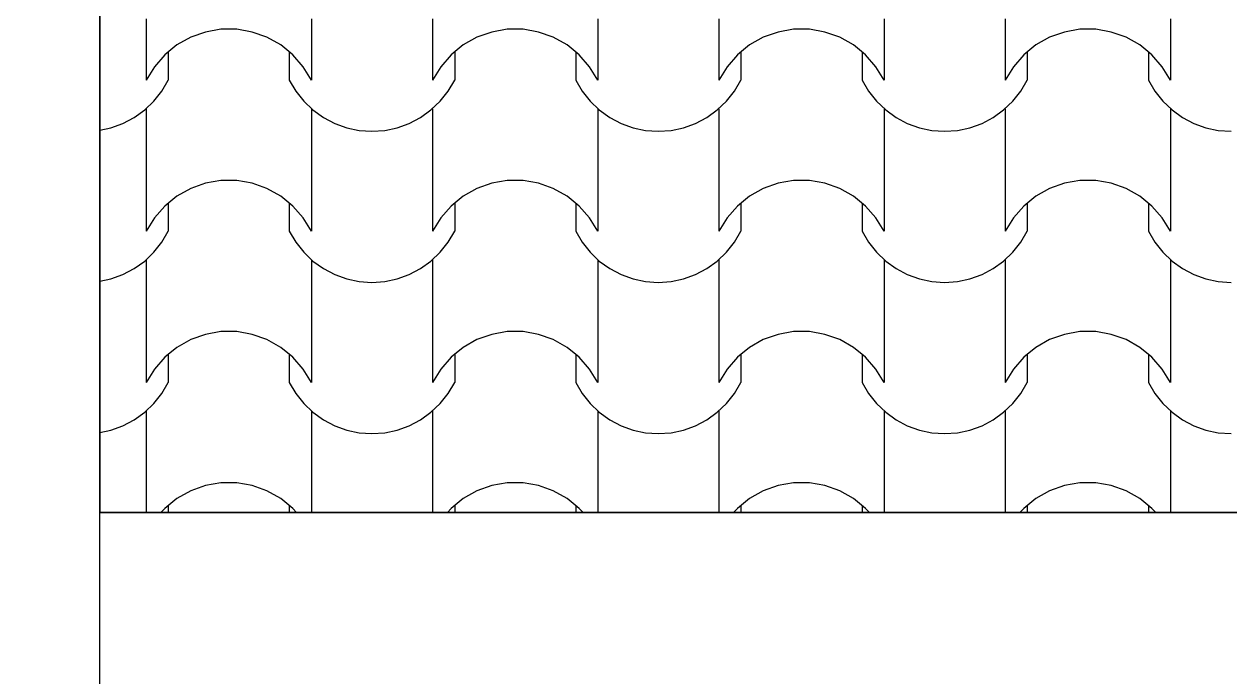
# Model space of a CAD drawing. Header units: millimetres. Extents: x 318905 to 439572, y -5133 to 105868.
# Drawn here: x 353974 to 355171, y 5661 to 6309 of the extents above; entities that cross this region are included whole.
import ezdxf

# ---------------------------------------------------------------- set-up
doc = ezdxf.new("R2010")
doc.units = ezdxf.units.MM
doc.header["$MEASUREMENT"] = 0
doc.linetypes.add('AStair_dashed', pattern=[1800, 800, -1000])
for name, color, linetype, lineweight in [('0_Stylo_No__98', 154, 'Continuous', 0), ('2D -  Dessin général_Stylo_No__1', 7, 'Continuous', 5), ('OMBRES_Stylo_No__1', 7, 'Continuous', 5)]:
    doc.layers.add(name, color=color, linetype=linetype, lineweight=lineweight)
doc.layers.add('2D -  Dessin général_Stylo_No__81', color=7, linetype='Continuous', lineweight=13, true_color=0x6a6a6a)
doc.layers.add('OMBRES_Stylo_No__82', color=7, linetype='Continuous', lineweight=13, true_color=0xaaaaaa)
doc.styles.add('STYLE_GENERE_3', font='')
doc.styles.get('STYLE_GENERE_3').set_extended_font_data('Arial')
doc.dimstyles.new('STYLE_GENERE__1', dxfattribs={"dimtxt": 200, "dimasz": 142.5, "dimexe": 0.18, "dimexo": 500, "dimgap": 0.09, "dimtad": 0, "dimtih": 1, "dimtoh": 1, "dimlfac": 0.001, "dimzin": 0, "dimdsep": 46, "dimtxsty": 'STYLE_GENERE_3', "dimblk": 'ARROWHEAD_6', "dimblk1": 'ARROWHEAD_6', "dimblk2": 'ARROWHEAD_6', "dimcen": 0.09, "dimclrd": 154, "dimclre": 154, "dimclrt": 154, "dimazin": 0, "dimtfac": 1, "dimtdec": 4, "dimtmove": 0, "dimatfit": 3, "dimfxl": 0, "dimtolj": 1, "dimtzin": 0, "dimarcsym": 0})

# ---------------------------------------------------------------- blocks, each defined once
blk = doc.blocks.new('*X105')
at = {"layer": 'OMBRES_Stylo_No__82', "linetype": 'Continuous'}
for p, q in [((354095.5, 6314.1), (354095.5, 6253.1)), ((354259.7, 6314.1), (354259.7, 6253.1)), ((354380, 6314.1), (354380, 6253.1)), ((354544.2, 6314.1), (354544.2, 6253.1)), ((354664.4, 6314.1), (354664.4, 6253.1)), ((354828.7, 6314.1), (354828.7, 6253.1)), ((354948.9, 6314.1), (354948.9, 6253.1)), ((355113.2, 6314.1), (355113.2, 6253.1)), ((354154.4, 6301), (354139.7, 6295.8)), ((354169.8, 6303.7), (354154.4, 6301)), ((354177.6, 6303.7), (354169.8, 6303.7)), ((354185.4, 6303.7), (354177.6, 6303.7)), ((354200.8, 6301), (354185.4, 6303.7)), ((354215.5, 6295.8), (354200.8, 6301)), ((354438.9, 6301), (354424.1, 6295.8)), ((354454.3, 6303.7), (354438.9, 6301)), ((354462.1, 6303.7), (354454.3, 6303.7)), ((354469.9, 6303.7), (354462.1, 6303.7)), ((354485.3, 6301), (354469.9, 6303.7)), ((354500, 6295.8), (354485.3, 6301)), ((354723.3, 6301), (354708.6, 6295.8)), ((354738.7, 6303.7), (354723.3, 6301)), ((354746.6, 6303.7), (354738.7, 6303.7)), ((354754.4, 6303.7), (354746.6, 6303.7)), ((354769.8, 6301), (354754.4, 6303.7)), ((354784.5, 6295.8), (354769.8, 6301)), ((355007.8, 6301), (354993.1, 6295.8)), ((355023.2, 6303.7), (355007.8, 6301)), ((355031, 6303.7), (355023.2, 6303.7)), ((355038.9, 6303.7), (355031, 6303.7)), ((355054.3, 6301), (355038.9, 6303.7)), ((355069, 6295.8), (355054.3, 6301)), ((354126, 6288.1), (354113.9, 6278.3)), ((354139.7, 6295.8), (354126, 6288.1)), ((354229.2, 6288.1), (354215.5, 6295.8)), ((354241.3, 6278.3), (354229.2, 6288.1)), ((354410.5, 6288.1), (354398.4, 6278.3)), ((354424.1, 6295.8), (354410.5, 6288.1)), ((354513.7, 6288.1), (354500, 6295.8)), ((354525.8, 6278.3), (354513.7, 6288.1)), ((354695, 6288.1), (354682.9, 6278.3)), ((354708.6, 6295.8), (354695, 6288.1)), ((354798.1, 6288.1), (354784.5, 6295.8)), ((354810.3, 6278.3), (354798.1, 6288.1)), ((354979.5, 6288.1), (354967.3, 6278.3)), ((354993.1, 6295.8), (354979.5, 6288.1)), ((355082.6, 6288.1), (355069, 6295.8)), ((355094.7, 6278.3), (355082.6, 6288.1)), ((354113.9, 6278.3), (354103.6, 6266.5)), ((354117.5, 6281.2), (354117.5, 6253.1)), ((354237.7, 6281.2), (354237.7, 6253.1)), ((354251.6, 6266.5), (354241.3, 6278.3)), ((354398.4, 6278.3), (354388.1, 6266.5)), ((354402, 6281.2), (354402, 6253.1)), ((354522.2, 6281.2), (354522.2, 6253.1)), ((354536.1, 6266.5), (354525.8, 6278.3)), ((354682.9, 6278.3), (354672.6, 6266.5)), ((354686.4, 6281.2), (354686.4, 6253.1)), ((354806.7, 6281.2), (354806.7, 6253.1)), ((354820.5, 6266.5), (354810.3, 6278.3)), ((354967.3, 6278.3), (354957.1, 6266.5)), ((354970.9, 6281.2), (354970.9, 6253.1)), ((355091.2, 6281.2), (355091.2, 6253.1)), ((355105, 6266.5), (355094.7, 6278.3)), ((354103.6, 6266.5), (354095.5, 6253.1)), ((354259.7, 6253.1), (354251.6, 6266.5)), ((354388.1, 6266.5), (354380, 6253.1)), ((354544.2, 6253.1), (354536.1, 6266.5)), ((354672.6, 6266.5), (354664.4, 6253.1)), ((354828.7, 6253.1), (354820.5, 6266.5)), ((354957.1, 6266.5), (354948.9, 6253.1)), ((355113.2, 6253.1), (355105, 6266.5)), ((354111, 6242.2), (354117.5, 6253.1)), ((354237.7, 6253.1), (354244.2, 6242.2)), ((354395.5, 6242.2), (354402, 6253.1)), ((354522.2, 6253.1), (354528.6, 6242.2)), ((354680, 6242.2), (354686.4, 6253.1)), ((354806.7, 6253.1), (354813.1, 6242.2)), ((354964.5, 6242.2), (354970.9, 6253.1)), ((355091.2, 6253.1), (355097.6, 6242.2)), ((354103.2, 6232.2), (354111, 6242.2)), ((354244.2, 6242.2), (354252, 6232.2)), ((354387.6, 6232.2), (354395.5, 6242.2)), ((354528.6, 6242.2), (354536.5, 6232.2)), ((354672.1, 6232.2), (354680, 6242.2)), ((354813.1, 6242.2), (354821, 6232.2)), ((354956.6, 6232.2), (354964.5, 6242.2)), ((355097.6, 6242.2), (355105.5, 6232.2)), ((354094, 6223.5), (354103.2, 6232.2)), ((354095.5, 6224.7), (354095.5, 6163.8)), ((354252, 6232.2), (354261.2, 6223.5)), ((354259.7, 6224.7), (354259.7, 6163.8)), ((354378.4, 6223.5), (354387.6, 6232.2)), ((354380, 6224.7), (354380, 6163.8)), ((354536.5, 6232.2), (354545.7, 6223.5)), ((354544.2, 6224.7), (354544.2, 6163.8)), ((354662.9, 6223.5), (354672.1, 6232.2)), ((354664.4, 6224.7), (354664.4, 6163.8)), ((354821, 6232.2), (354830.2, 6223.5)), ((354828.7, 6224.7), (354828.7, 6163.8)), ((354947.4, 6223.5), (354956.6, 6232.2)), ((354948.9, 6224.7), (354948.9, 6163.8)), ((355105.5, 6232.2), (355114.7, 6223.5)), ((355113.2, 6224.7), (355113.2, 6163.8)), ((354072.4, 6210.1), (354083.7, 6216)), ((354083.7, 6216), (354094, 6223.5)), ((354261.2, 6223.5), (354271.5, 6216)), ((354271.5, 6216), (354282.8, 6210.1)), ((354356.9, 6210.1), (354368.1, 6216)), ((354368.1, 6216), (354378.4, 6223.5)), ((354545.7, 6223.5), (354556, 6216)), ((354556, 6216), (354567.3, 6210.1)), ((354641.4, 6210.1), (354652.6, 6216)), ((354652.6, 6216), (354662.9, 6223.5)), ((354830.2, 6223.5), (354840.5, 6216)), ((354840.5, 6216), (354851.7, 6210.1)), ((354925.9, 6210.1), (354937.1, 6216)), ((354937.1, 6216), (354947.4, 6223.5)), ((355114.7, 6223.5), (355125, 6216)), ((355125, 6216), (355136.2, 6210.1)), ((354049.4, 6203.5), (354060.5, 6205.8)), ((354060.5, 6205.8), (354072.4, 6210.1)), ((354282.8, 6210.1), (354294.7, 6205.8)), ((354294.7, 6205.8), (354307.2, 6203.2)), ((354307.2, 6203.2), (354319.8, 6202.3)), ((354319.8, 6202.3), (354332.5, 6203.2)), ((354332.5, 6203.2), (354344.9, 6205.8)), ((354344.9, 6205.8), (354356.9, 6210.1)), ((354567.3, 6210.1), (354579.2, 6205.8)), ((354579.2, 6205.8), (354591.6, 6203.2)), ((354591.6, 6203.2), (354604.3, 6202.3)), ((354604.3, 6202.3), (354617, 6203.2)), ((354617, 6203.2), (354629.4, 6205.8)), ((354629.4, 6205.8), (354641.4, 6210.1)), ((354851.7, 6210.1), (354863.7, 6205.8)), ((354863.7, 6205.8), (354876.1, 6203.2)), ((354876.1, 6203.2), (354888.8, 6202.3)), ((354888.8, 6202.3), (354901.5, 6203.2)), ((354901.5, 6203.2), (354913.9, 6205.8)), ((354913.9, 6205.8), (354925.9, 6210.1)), ((355136.2, 6210.1), (355148.2, 6205.8)), ((355148.2, 6205.8), (355160.6, 6203.2)), ((355160.6, 6203.2), (355173.3, 6202.3)), ((354095.5, 6163.8), (354095.5, 6102.8)), ((354169.8, 6153.3), (354154.4, 6150.7)), ((354177.6, 6153.3), (354169.8, 6153.3)), ((354185.4, 6153.3), (354177.6, 6153.3)), ((354200.8, 6150.7), (354185.4, 6153.3)), ((354259.7, 6163.8), (354259.7, 6102.8)), ((354380, 6163.8), (354380, 6102.8)), ((354454.3, 6153.3), (354438.9, 6150.7)), ((354462.1, 6153.3), (354454.3, 6153.3)), ((354469.9, 6153.3), (354462.1, 6153.3)), ((354485.3, 6150.7), (354469.9, 6153.3)), ((354544.2, 6163.8), (354544.2, 6102.8)), ((354664.4, 6163.8), (354664.4, 6102.8)), ((354738.7, 6153.3), (354723.3, 6150.7)), ((354746.6, 6153.3), (354738.7, 6153.3)), ((354754.4, 6153.3), (354746.6, 6153.3)), ((354769.8, 6150.7), (354754.4, 6153.3)), ((354828.7, 6163.8), (354828.7, 6102.8)), ((354948.9, 6163.8), (354948.9, 6102.8)), ((355023.2, 6153.3), (355007.8, 6150.7)), ((355031, 6153.3), (355023.2, 6153.3)), ((355038.9, 6153.3), (355031, 6153.3)), ((355054.3, 6150.7), (355038.9, 6153.3)), ((355113.2, 6163.8), (355113.2, 6102.8)), ((354139.7, 6145.4), (354126, 6137.8)), ((354154.4, 6150.7), (354139.7, 6145.4)), ((354215.5, 6145.4), (354200.8, 6150.7)), ((354229.2, 6137.8), (354215.5, 6145.4)), ((354424.1, 6145.4), (354410.5, 6137.8)), ((354438.9, 6150.7), (354424.1, 6145.4)), ((354500, 6145.4), (354485.3, 6150.7)), ((354513.7, 6137.8), (354500, 6145.4)), ((354708.6, 6145.4), (354695, 6137.8)), ((354723.3, 6150.7), (354708.6, 6145.4)), ((354784.5, 6145.4), (354769.8, 6150.7)), ((354798.1, 6137.8), (354784.5, 6145.4)), ((354993.1, 6145.4), (354979.5, 6137.8)), ((355007.8, 6150.7), (354993.1, 6145.4)), ((355069, 6145.4), (355054.3, 6150.7)), ((355082.6, 6137.8), (355069, 6145.4)), ((354126, 6137.8), (354113.9, 6127.9)), ((354117.5, 6130.8), (354117.5, 6102.8)), ((354241.3, 6127.9), (354229.2, 6137.8)), ((354237.7, 6130.8), (354237.7, 6102.8)), ((354410.5, 6137.8), (354398.4, 6127.9)), ((354402, 6130.8), (354402, 6102.8)), ((354525.8, 6127.9), (354513.7, 6137.8)), ((354522.2, 6130.8), (354522.2, 6102.8)), ((354695, 6137.8), (354682.9, 6127.9)), ((354686.4, 6130.8), (354686.4, 6102.8)), ((354810.3, 6127.9), (354798.1, 6137.8)), ((354806.7, 6130.8), (354806.7, 6102.8)), ((354979.5, 6137.8), (354967.3, 6127.9)), ((354970.9, 6130.8), (354970.9, 6102.8)), ((355094.7, 6127.9), (355082.6, 6137.8)), ((355091.2, 6130.8), (355091.2, 6102.8)), ((354113.9, 6127.9), (354103.6, 6116.2)), ((354251.6, 6116.2), (354241.3, 6127.9)), ((354398.4, 6127.9), (354388.1, 6116.2)), ((354536.1, 6116.2), (354525.8, 6127.9)), ((354682.9, 6127.9), (354672.6, 6116.2)), ((354820.5, 6116.2), (354810.3, 6127.9)), ((354967.3, 6127.9), (354957.1, 6116.2)), ((355105, 6116.2), (355094.7, 6127.9)), ((354103.6, 6116.2), (354095.5, 6102.8)), ((354259.7, 6102.8), (354251.6, 6116.2)), ((354388.1, 6116.2), (354380, 6102.8)), ((354544.2, 6102.8), (354536.1, 6116.2)), ((354672.6, 6116.2), (354664.4, 6102.8)), ((354828.7, 6102.8), (354820.5, 6116.2)), ((354957.1, 6116.2), (354948.9, 6102.8)), ((355113.2, 6102.8), (355105, 6116.2)), ((354111, 6091.9), (354117.5, 6102.8)), ((354237.7, 6102.8), (354244.2, 6091.9)), ((354395.5, 6091.9), (354402, 6102.8)), ((354522.2, 6102.8), (354528.6, 6091.9)), ((354680, 6091.9), (354686.4, 6102.8)), ((354806.7, 6102.8), (354813.1, 6091.9)), ((354964.5, 6091.9), (354970.9, 6102.8)), ((355091.2, 6102.8), (355097.6, 6091.9)), ((354094, 6073.1), (354103.2, 6081.9)), ((354103.2, 6081.9), (354111, 6091.9)), ((354244.2, 6091.9), (354252, 6081.9)), ((354252, 6081.9), (354261.2, 6073.1)), ((354378.4, 6073.1), (354387.6, 6081.9)), ((354387.6, 6081.9), (354395.5, 6091.9)), ((354528.6, 6091.9), (354536.5, 6081.9)), ((354536.5, 6081.9), (354545.7, 6073.1)), ((354662.9, 6073.1), (354672.1, 6081.9)), ((354672.1, 6081.9), (354680, 6091.9)), ((354813.1, 6091.9), (354821, 6081.9)), ((354821, 6081.9), (354830.2, 6073.1)), ((354947.4, 6073.1), (354956.6, 6081.9)), ((354956.6, 6081.9), (354964.5, 6091.9)), ((355097.6, 6091.9), (355105.5, 6081.9)), ((355105.5, 6081.9), (355114.7, 6073.1)), ((354083.7, 6065.7), (354094, 6073.1)), ((354095.5, 6074.4), (354095.5, 6013.4)), ((354259.7, 6074.4), (354259.7, 6013.4)), ((354261.2, 6073.1), (354271.5, 6065.7)), ((354368.1, 6065.7), (354378.4, 6073.1)), ((354380, 6074.4), (354380, 6013.4)), ((354544.2, 6074.4), (354544.2, 6013.4)), ((354545.7, 6073.1), (354556, 6065.7)), ((354652.6, 6065.7), (354662.9, 6073.1)), ((354664.4, 6074.4), (354664.4, 6013.4)), ((354828.7, 6074.4), (354828.7, 6013.4)), ((354830.2, 6073.1), (354840.5, 6065.7)), ((354937.1, 6065.7), (354947.4, 6073.1)), ((354948.9, 6074.4), (354948.9, 6013.4)), ((355113.2, 6074.4), (355113.2, 6013.4)), ((355114.7, 6073.1), (355125, 6065.7)), ((354060.5, 6055.5), (354072.4, 6059.8)), ((354072.4, 6059.8), (354083.7, 6065.7)), ((354271.5, 6065.7), (354282.8, 6059.8)), ((354282.8, 6059.8), (354294.7, 6055.5)), ((354344.9, 6055.5), (354356.9, 6059.8)), ((354356.9, 6059.8), (354368.1, 6065.7)), ((354556, 6065.7), (354567.3, 6059.8)), ((354567.3, 6059.8), (354579.2, 6055.5)), ((354629.4, 6055.5), (354641.4, 6059.8)), ((354641.4, 6059.8), (354652.6, 6065.7)), ((354840.5, 6065.7), (354851.7, 6059.8)), ((354851.7, 6059.8), (354863.7, 6055.5)), ((354913.9, 6055.5), (354925.9, 6059.8)), ((354925.9, 6059.8), (354937.1, 6065.7)), ((355125, 6065.7), (355136.2, 6059.8)), ((355136.2, 6059.8), (355148.2, 6055.5)), ((354049.4, 6053.1), (354060.5, 6055.5)), ((354294.7, 6055.5), (354307.2, 6052.9)), ((354307.2, 6052.9), (354319.8, 6052)), ((354319.8, 6052), (354332.5, 6052.9)), ((354332.5, 6052.9), (354344.9, 6055.5)), ((354579.2, 6055.5), (354591.6, 6052.9)), ((354591.6, 6052.9), (354604.3, 6052)), ((354604.3, 6052), (354617, 6052.9)), ((354617, 6052.9), (354629.4, 6055.5)), ((354863.7, 6055.5), (354876.1, 6052.9)), ((354876.1, 6052.9), (354888.8, 6052)), ((354888.8, 6052), (354901.5, 6052.9)), ((354901.5, 6052.9), (354913.9, 6055.5)), ((355148.2, 6055.5), (355160.6, 6052.9)), ((355160.6, 6052.9), (355173.3, 6052)), ((354095.5, 6013.4), (354095.5, 5952.5)), ((354259.7, 6013.4), (354259.7, 5952.5)), ((354380, 6013.4), (354380, 5952.5)), ((354544.2, 6013.4), (354544.2, 5952.5)), ((354664.4, 6013.4), (354664.4, 5952.5)), ((354828.7, 6013.4), (354828.7, 5952.5)), ((354948.9, 6013.4), (354948.9, 5952.5)), ((355113.2, 6013.4), (355113.2, 5952.5)), ((354154.4, 6000.3), (354139.7, 5995.1)), ((354169.8, 6003), (354154.4, 6000.3)), ((354177.6, 6003), (354169.8, 6003)), ((354185.4, 6003), (354177.6, 6003)), ((354200.8, 6000.3), (354185.4, 6003)), ((354215.5, 5995.1), (354200.8, 6000.3)), ((354438.9, 6000.3), (354424.1, 5995.1)), ((354454.3, 6003), (354438.9, 6000.3)), ((354462.1, 6003), (354454.3, 6003)), ((354469.9, 6003), (354462.1, 6003)), ((354485.3, 6000.3), (354469.9, 6003)), ((354500, 5995.1), (354485.3, 6000.3)), ((354723.3, 6000.3), (354708.6, 5995.1)), ((354738.7, 6003), (354723.3, 6000.3)), ((354746.6, 6003), (354738.7, 6003)), ((354754.4, 6003), (354746.6, 6003)), ((354769.8, 6000.3), (354754.4, 6003)), ((354784.5, 5995.1), (354769.8, 6000.3)), ((355007.8, 6000.3), (354993.1, 5995.1)), ((355023.2, 6003), (355007.8, 6000.3)), ((355031, 6003), (355023.2, 6003)), ((355038.9, 6003), (355031, 6003)), ((355054.3, 6000.3), (355038.9, 6003)), ((355069, 5995.1), (355054.3, 6000.3)), ((354126, 5987.4), (354113.9, 5977.6)), ((354139.7, 5995.1), (354126, 5987.4)), ((354229.2, 5987.4), (354215.5, 5995.1)), ((354241.3, 5977.6), (354229.2, 5987.4)), ((354410.5, 5987.4), (354398.4, 5977.6)), ((354424.1, 5995.1), (354410.5, 5987.4)), ((354513.7, 5987.4), (354500, 5995.1)), ((354525.8, 5977.6), (354513.7, 5987.4)), ((354695, 5987.4), (354682.9, 5977.6)), ((354708.6, 5995.1), (354695, 5987.4)), ((354798.1, 5987.4), (354784.5, 5995.1)), ((354810.3, 5977.6), (354798.1, 5987.4)), ((354979.5, 5987.4), (354967.3, 5977.6)), ((354993.1, 5995.1), (354979.5, 5987.4)), ((355082.6, 5987.4), (355069, 5995.1)), ((355094.7, 5977.6), (355082.6, 5987.4)), ((354113.9, 5977.6), (354103.6, 5965.8)), ((354117.5, 5980.5), (354117.5, 5952.5)), ((354237.7, 5980.5), (354237.7, 5952.5)), ((354251.6, 5965.8), (354241.3, 5977.6)), ((354398.4, 5977.6), (354388.1, 5965.8)), ((354402, 5980.5), (354402, 5952.5)), ((354522.2, 5980.5), (354522.2, 5952.5)), ((354536.1, 5965.8), (354525.8, 5977.6)), ((354682.9, 5977.6), (354672.6, 5965.8)), ((354686.4, 5980.5), (354686.4, 5952.5)), ((354806.7, 5980.5), (354806.7, 5952.5)), ((354820.5, 5965.8), (354810.3, 5977.6)), ((354967.3, 5977.6), (354957.1, 5965.8)), ((354970.9, 5980.5), (354970.9, 5952.5)), ((355091.2, 5980.5), (355091.2, 5952.5)), ((355105, 5965.8), (355094.7, 5977.6)), ((354103.6, 5965.8), (354095.5, 5952.5)), ((354259.7, 5952.5), (354251.6, 5965.8)), ((354388.1, 5965.8), (354380, 5952.5)), ((354544.2, 5952.5), (354536.1, 5965.8)), ((354672.6, 5965.8), (354664.4, 5952.5)), ((354828.7, 5952.5), (354820.5, 5965.8)), ((354957.1, 5965.8), (354948.9, 5952.5)), ((355113.2, 5952.5), (355105, 5965.8)), ((354111, 5941.5), (354117.5, 5952.5)), ((354237.7, 5952.5), (354244.2, 5941.5)), ((354395.5, 5941.5), (354402, 5952.5)), ((354522.2, 5952.5), (354528.6, 5941.5)), ((354680, 5941.5), (354686.4, 5952.5)), ((354806.7, 5952.5), (354813.1, 5941.5)), ((354964.5, 5941.5), (354970.9, 5952.5)), ((355091.2, 5952.5), (355097.6, 5941.5)), ((354103.2, 5931.6), (354111, 5941.5)), ((354244.2, 5941.5), (354252, 5931.6)), ((354387.6, 5931.6), (354395.5, 5941.5)), ((354528.6, 5941.5), (354536.5, 5931.6)), ((354672.1, 5931.6), (354680, 5941.5)), ((354813.1, 5941.5), (354821, 5931.6)), ((354956.6, 5931.6), (354964.5, 5941.5)), ((355097.6, 5941.5), (355105.5, 5931.6)), ((354094, 5922.8), (354103.2, 5931.6)), ((354252, 5931.6), (354261.2, 5922.8)), ((354378.4, 5922.8), (354387.6, 5931.6)), ((354536.5, 5931.6), (354545.7, 5922.8)), ((354662.9, 5922.8), (354672.1, 5931.6)), ((354821, 5931.6), (354830.2, 5922.8)), ((354947.4, 5922.8), (354956.6, 5931.6)), ((355105.5, 5931.6), (355114.7, 5922.8)), ((354072.4, 5909.5), (354083.7, 5915.4)), ((354083.7, 5915.4), (354094, 5922.8)), ((354095.5, 5924.1), (354095.5, 5863.1)), ((354259.7, 5924.1), (354259.7, 5863.1)), ((354261.2, 5922.8), (354271.5, 5915.4)), ((354271.5, 5915.4), (354282.8, 5909.5)), ((354356.9, 5909.5), (354368.1, 5915.4)), ((354368.1, 5915.4), (354378.4, 5922.8)), ((354380, 5924.1), (354380, 5863.1)), ((354544.2, 5924.1), (354544.2, 5863.1)), ((354545.7, 5922.8), (354556, 5915.4)), ((354556, 5915.4), (354567.3, 5909.5)), ((354641.4, 5909.5), (354652.6, 5915.4)), ((354652.6, 5915.4), (354662.9, 5922.8)), ((354664.4, 5924.1), (354664.4, 5863.1)), ((354828.7, 5924.1), (354828.7, 5863.1)), ((354830.2, 5922.8), (354840.5, 5915.4)), ((354840.5, 5915.4), (354851.7, 5909.5)), ((354925.9, 5909.5), (354937.1, 5915.4)), ((354937.1, 5915.4), (354947.4, 5922.8)), ((354948.9, 5924.1), (354948.9, 5863.1)), ((355113.2, 5924.1), (355113.2, 5863.1)), ((355114.7, 5922.8), (355125, 5915.4)), ((355125, 5915.4), (355136.2, 5909.5)), ((354049.4, 5902.8), (354060.5, 5905.1)), ((354060.5, 5905.1), (354072.4, 5909.5)), ((354282.8, 5909.5), (354294.7, 5905.1)), ((354294.7, 5905.1), (354307.2, 5902.5)), ((354307.2, 5902.5), (354319.8, 5901.6)), ((354319.8, 5901.6), (354332.5, 5902.5)), ((354332.5, 5902.5), (354344.9, 5905.1)), ((354344.9, 5905.1), (354356.9, 5909.5)), ((354567.3, 5909.5), (354579.2, 5905.1)), ((354579.2, 5905.1), (354591.6, 5902.5)), ((354591.6, 5902.5), (354604.3, 5901.6)), ((354604.3, 5901.6), (354617, 5902.5)), ((354617, 5902.5), (354629.4, 5905.1)), ((354629.4, 5905.1), (354641.4, 5909.5)), ((354851.7, 5909.5), (354863.7, 5905.1)), ((354863.7, 5905.1), (354876.1, 5902.5)), ((354876.1, 5902.5), (354888.8, 5901.6)), ((354888.8, 5901.6), (354901.5, 5902.5)), ((354901.5, 5902.5), (354913.9, 5905.1)), ((354913.9, 5905.1), (354925.9, 5909.5)), ((355136.2, 5909.5), (355148.2, 5905.1)), ((355148.2, 5905.1), (355160.6, 5902.5)), ((355160.6, 5902.5), (355173.3, 5901.6)), ((354095.5, 5863.1), (354095.5, 5823)), ((354259.7, 5863.1), (354259.7, 5823)), ((354380, 5863.1), (354380, 5823)), ((354544.2, 5863.1), (354544.2, 5823)), ((354664.4, 5863.1), (354664.4, 5823)), ((354828.7, 5863.1), (354828.7, 5823)), ((354948.9, 5863.1), (354948.9, 5823)), ((355113.2, 5863.1), (355113.2, 5823)), ((354139.7, 5844.8), (354126, 5837.1)), ((354154.4, 5850), (354139.7, 5844.8)), ((354169.8, 5852.6), (354154.4, 5850)), ((354177.6, 5852.6), (354169.8, 5852.6)), ((354185.4, 5852.6), (354177.6, 5852.6)), ((354200.8, 5850), (354185.4, 5852.6)), ((354215.5, 5844.8), (354200.8, 5850)), ((354229.2, 5837.1), (354215.5, 5844.8)), ((354424.1, 5844.8), (354410.5, 5837.1)), ((354438.9, 5850), (354424.1, 5844.8)), ((354454.3, 5852.6), (354438.9, 5850)), ((354462.1, 5852.6), (354454.3, 5852.6)), ((354469.9, 5852.6), (354462.1, 5852.6)), ((354485.3, 5850), (354469.9, 5852.6)), ((354500, 5844.8), (354485.3, 5850)), ((354513.7, 5837.1), (354500, 5844.8)), ((354708.6, 5844.8), (354695, 5837.1)), ((354723.3, 5850), (354708.6, 5844.8)), ((354738.7, 5852.6), (354723.3, 5850)), ((354746.6, 5852.6), (354738.7, 5852.6)), ((354754.4, 5852.6), (354746.6, 5852.6)), ((354769.8, 5850), (354754.4, 5852.6)), ((354784.5, 5844.8), (354769.8, 5850)), ((354798.1, 5837.1), (354784.5, 5844.8)), ((354993.1, 5844.8), (354979.5, 5837.1)), ((355007.8, 5850), (354993.1, 5844.8)), ((355023.2, 5852.6), (355007.8, 5850)), ((355031, 5852.6), (355023.2, 5852.6)), ((355038.9, 5852.6), (355031, 5852.6)), ((355054.3, 5850), (355038.9, 5852.6)), ((355069, 5844.8), (355054.3, 5850)), ((355082.6, 5837.1), (355069, 5844.8)), ((354126, 5837.1), (354113.9, 5827.3)), ((354117.5, 5830.2), (354117.5, 5823)), ((354241.3, 5827.3), (354229.2, 5837.1)), ((354237.7, 5830.2), (354237.7, 5823)), ((354410.5, 5837.1), (354398.4, 5827.3)), ((354402, 5830.2), (354402, 5823)), ((354525.8, 5827.3), (354513.7, 5837.1)), ((354522.2, 5830.2), (354522.2, 5823)), ((354695, 5837.1), (354682.9, 5827.3)), ((354686.4, 5830.2), (354686.4, 5823)), ((354810.3, 5827.3), (354798.1, 5837.1)), ((354806.7, 5830.2), (354806.7, 5823)), ((354979.5, 5837.1), (354967.3, 5827.3)), ((354970.9, 5830.2), (354970.9, 5823)), ((355094.7, 5827.3), (355082.6, 5837.1)), ((355091.2, 5830.2), (355091.2, 5823)), ((354113.9, 5827.3), (354110.2, 5823)), ((354245, 5823), (354241.3, 5827.3)), ((354398.4, 5827.3), (354394.7, 5823)), ((354529.5, 5823), (354525.8, 5827.3)), ((354682.9, 5827.3), (354679.1, 5823)), ((354814, 5823), (354810.3, 5827.3)), ((354967.3, 5827.3), (354963.6, 5823)), ((355098.5, 5823), (355094.7, 5827.3))]:
    blk.add_line(p, q, dxfattribs=at)
blk = doc.blocks.new('Hachure_25', base_point=(0, 4000))
at = {"layer": 'OMBRES_Stylo_No__1', "linetype": 'Continuous'}
for p, q in [((354049.4, 7634.5), (354049.4, 5823)), ((354049.4, 5823), (361366.4, 5823))]:
    blk.add_line(p, q, dxfattribs=at)
at = {"layer": 'OMBRES_Stylo_No__82', "linetype": 'Continuous'}
blk.add_blockref('*X105', (0, 0), dxfattribs=at)
blk = doc.blocks.new('*D124')
at = {"layer": '0_Stylo_No__98', "linetype": 'Continuous'}
for p, q in [((352187.7, 7634.5), (352187.7, 7747)), ((352262.7, 7559.5), (352112.7, 7709.5)), ((352687.7, 7634.5), (352047.1, 7634.5)), ((352187.7, 3678.3), (352187.7, 7634.5)), ((352187.7, -552.4), (352187.7, 3403.7)), ((352112.7, -477.4), (352262.7, -627.4)), ((352328.3, -552.4), (351687.7, -552.4)), ((352187.7, -664.9), (352187.7, -552.4))]:
    blk.add_line(p, q, dxfattribs=at)
at = {"layer": '0_Stylo_No__98', "insert": (351920.8, 3441), "char_height": 200, "attachment_point": 7, "style": 'STYLE_GENERE_3'}
blk.add_mtext('\\A1;{\\pql;\\fArial|b0|i0|c0|p34;8,19}', dxfattribs=at)
blk = doc.blocks.new('ARROWHEAD_6')
at = {"color": 0, "linetype": 'Continuous', "lineweight": 0}
for p, q in [((-0.5, -0.5), (0.5, 0.5)), ((0, 0), (-1, 0))]:
    blk.add_line(p, q, dxfattribs=at)
blk = doc.blocks.new('*D125')
at = {"layer": '0_Stylo_No__98', "linetype": 'Continuous'}
for p, q in [((352538.8, 5926.7), (352539.5, 5814.2)), ((352614.9, 5739.7), (352464, 5888.8)), ((352398.9, 5813.4), (353039.5, 5817.1)), ((352539.5, 5814.2), (352557.2, 2763.2)), ((352558.8, 2488.5), (352576.6, -562.5)), ((352501.1, -488), (352652, -637.1)), ((352435.9, -563.3), (353076.6, -559.6)), ((352576.6, -562.5), (352577.2, -675))]:
    blk.add_line(p, q, dxfattribs=at)
at = {"layer": '0_Stylo_No__98', "insert": (352291.1, 2525.9), "char_height": 200, "attachment_point": 7, "style": 'STYLE_GENERE_3'}
blk.add_mtext('\\A1;{\\pql;\\fArial|b0|i0|c0|p34;6,38}', dxfattribs=at)

msp = doc.modelspace()

# ---------------------------------------------------------------- linework, layer by layer
at = {"layer": '2D -  Dessin général_Stylo_No__1', "linetype": 'Continuous'}
for p, q in [((354049.368, 5523.012), (354049.368, 7634.516)), ((369844.465, 5822.959), (354049.368, 5823.012))]:
    msp.add_line(p, q, dxfattribs=at)
at = {"layer": '2D -  Dessin général_Stylo_No__81', "linetype": 'AStair_dashed'}
msp.add_line((352841.582, 5822.824), (354349.368, 5822.819), dxfattribs=at)

# ---------------------------------------------------------------- block references
at = {"layer": 'OMBRES_Stylo_No__82', "linetype": 'Continuous'}
msp.add_blockref('Hachure_25', (0, 4000), dxfattribs=at)

# ---------------------------------------------------------------- dimensions: what is measured, and where the dimension line sits
at = {"color": 154, "linetype": 'Continuous', "lineweight": 0}
for base, p1, p2, angle, picture, middle in [((352187.679, 7634.463), (352187.679, -552.434), (369844.465, 7634.463), 90, '*D124', (352215.877, 3541.014)), ((352576.567, -562.52), (354049.368, 5823.012), (352576.567, -562.52), 270.333193, '*D125', (352586.224, 2625.856))]:
    dim = msp.add_linear_dim(base=base, p1=p1, p2=p2, angle=angle, dimstyle='STYLE_GENERE__1', dxfattribs=at)
    dim.commit()
    dim.dimension.update_dxf_attribs({"geometry": picture, "text_midpoint": middle, "dimtype": 160})

doc.saveas('drawing.dxf')
